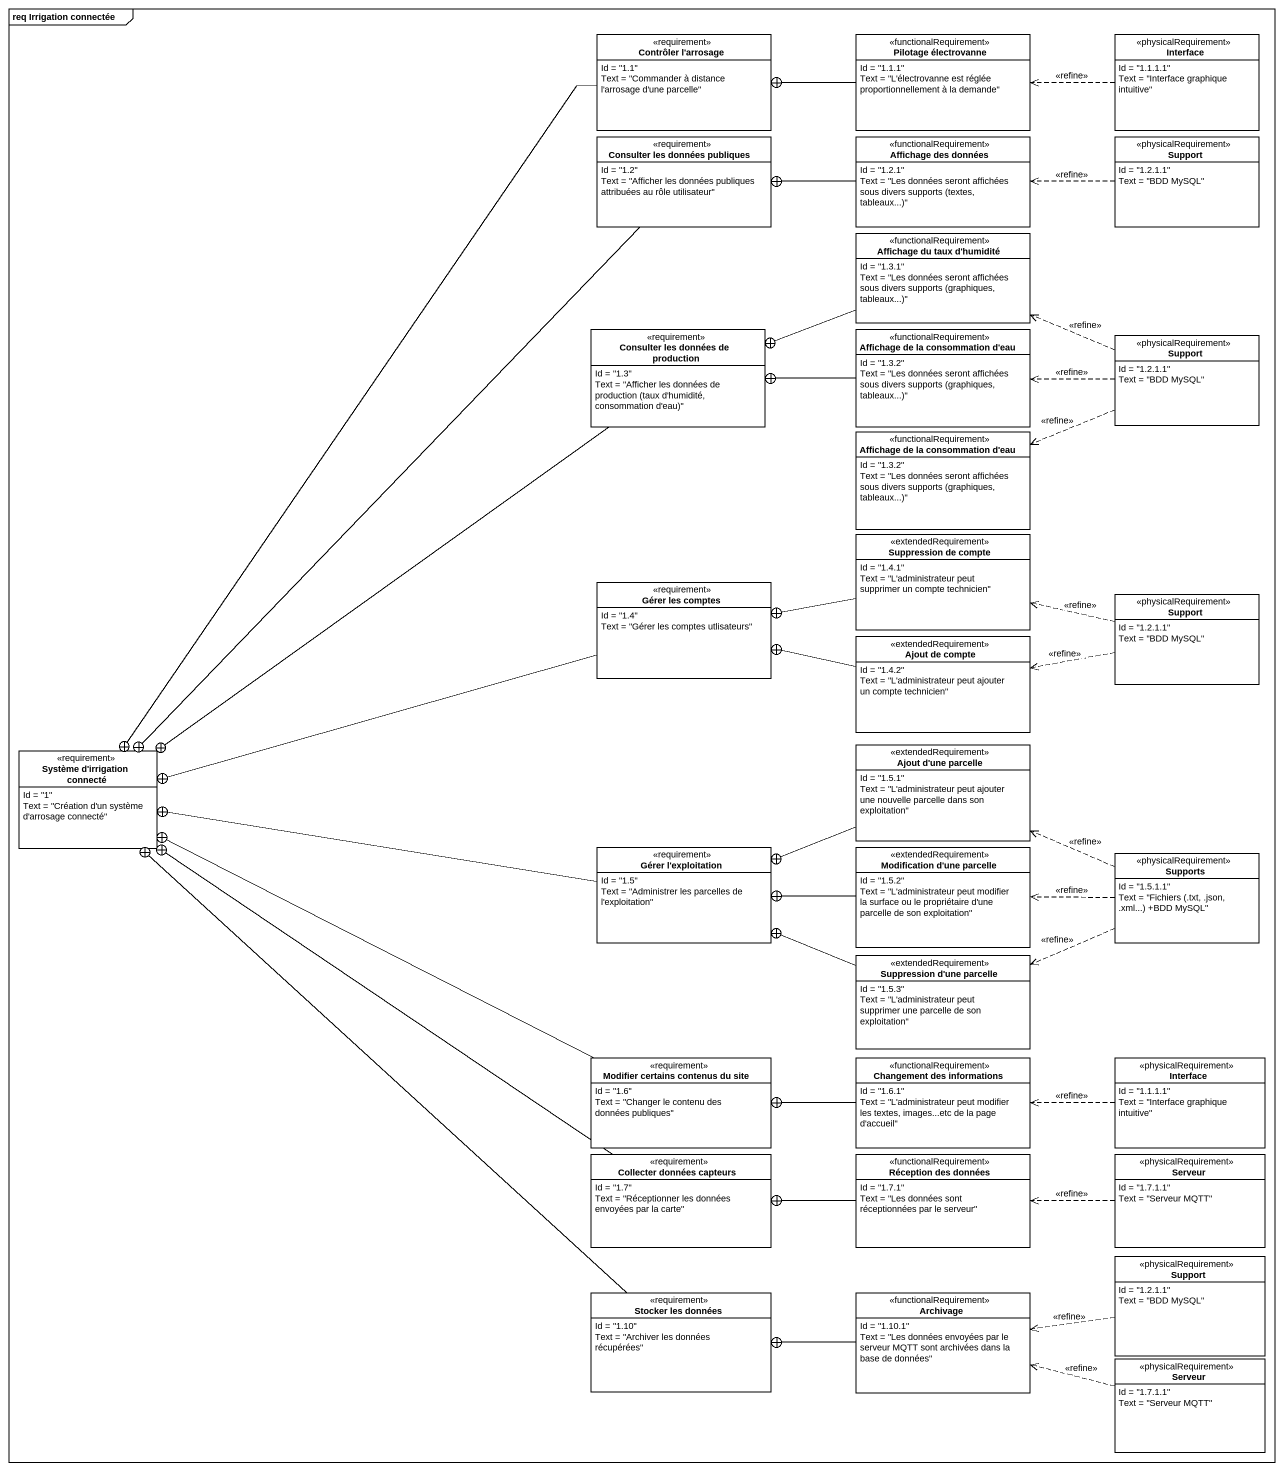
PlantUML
@startuml
mainframe req Irrigation connectée
hide circle
hide empty members
class "Contrôler l'arrosage" as Contrôler_l_arrosage <<requirement>> {
  Id = "1.1"
  Text = "Commander à distance l'arrosage d'une parcelle"
}
class "Pilotage électrovanne" as Pilotage_électrovanne <<functionalRequirement>> {
  Id = "1.1.1"
  Text = "L'électrovanne est réglée proportionnellement à la demande"
}
class "Interface" as Interface_ <<physicalRequirement>> {
  Id = "1.1.1.1"
  Text = "Interface graphique intuitive"
}
class "Consulter les données publiques" as Consulter_les_données <<requirement>> {
  Id = "1.2"
  Text = "Afficher les données publiques attribuées au rôle utilisateur"
}
class "Affichage des données" as Affichage_des_données <<functionalRequirement>> {
  Id = "1.2.1"
  {field} Text = "Les données seront affichées sous divers supports (textes, tableaux...)"
}
class Support <<physicalRequirement>> {
  Id = "1.2.1.1"
  Text = "BDD MySQL"
}
class "Affichage du taux d'humidité" as Affichage_du_taux_d_humidité <<functionalRequirement>> {
  Id = "1.3.1"
  {field} Text = "Les données seront affichées sous divers supports (graphiques, tableaux...)"
}
class "Consulter les données de production" as Consulter_les_données_de <<requirement>> {
  Id = "1.3"
  {field} Text = "Afficher les données de production (taux d'humidité, consommation d'eau)"
}
class "Affichage de la consommation d'eau" as Affichage_de_la <<functionalRequirement>> {
  Id = "1.3.2"
  {field} Text = "Les données seront affichées sous divers supports (graphiques, tableaux...)"
}
class "Support" as Support_2 <<physicalRequirement>> {
  Id = "1.2.1.1"
  Text = "BDD MySQL"
}
class "Affichage de la consommation d'eau" as Affichage_de_la_2 <<functionalRequirement>> {
  Id = "1.3.2"
  {field} Text = "Les données seront affichées sous divers supports (graphiques, tableaux...)"
}
class "Suppression de compte" as Suppression_de_compte <<extendedRequirement>> {
  Id = "1.4.1"
  Text = "L'administrateur peut supprimer un compte technicien"
}
class "Gérer les comptes" as Gérer_les_comptes <<requirement>> {
  Id = "1.4"
  Text = "Gérer les comptes utlisateurs"
}
class "Support" as Support_3 <<physicalRequirement>> {
  Id = "1.2.1.1"
  Text = "BDD MySQL"
}
class "Ajout de compte" as Ajout_de_compte <<extendedRequirement>> {
  Id = "1.4.2"
  Text = "L'administrateur peut ajouter un compte technicien"
}
class "Système d'irrigation connecté" as Système_d_irrigation <<requirement>> {
  Id = "1"
  Text = "Création d'un système d'arrosage connecté"
}
class "Ajout d'une parcelle" as Ajout_d_une_parcelle <<extendedRequirement>> {
  Id = "1.5.1"
  Text = "L'administrateur peut ajouter une nouvelle parcelle dans son exploitation"
}
class "Gérer l'exploitation" as Gérer_l_exploitation <<requirement>> {
  Id = "1.5"
  Text = "Administrer les parcelles de l'exploitation"
}
class "Modification d'une parcelle" as Modification_d_une_parcelle <<extendedRequirement>> {
  Id = "1.5.2"
  Text = "L'administrateur peut modifier la surface ou le propriétaire d'une parcelle de son exploitation"
}
class Supports <<physicalRequirement>> {
  Id = "1.5.1.1"
  {field} Text = "Fichiers (.txt, .json, .xml...) +BDD MySQL"
}
class "Suppression d'une parcelle" as Suppression_d_une_parcelle <<extendedRequirement>> {
  Id = "1.5.3"
  Text = "L'administrateur peut supprimer une parcelle de son exploitation"
}
class "Modifier certains contenus du site" as Modifier_certains_contenus <<requirement>> {
  Id = "1.6"
  Text = "Changer le contenu des données publiques"
}
class "Changement des informations" as Changement_des_informations <<functionalRequirement>> {
  Id = "1.6.1"
  Text = "L'administrateur peut modifier les textes, images...etc de la page d'accueil"
}
class "Interface" as Interface__2 <<physicalRequirement>> {
  Id = "1.1.1.1"
  Text = "Interface graphique intuitive"
}
class "Collecter données capteurs" as Collecter_données_capteurs <<requirement>> {
  Id = "1.7"
  Text = "Réceptionner les données envoyées par la carte"
}
class "Réception des données" as Réception_des_données <<functionalRequirement>> {
  Id = "1.7.1"
  Text = "Les données sont réceptionnées par le serveur"
}
class Serveur <<physicalRequirement>> {
  Id = "1.7.1.1"
  Text = "Serveur MQTT"
}
class "Support" as Support_4 <<physicalRequirement>> {
  Id = "1.2.1.1"
  Text = "BDD MySQL"
}
class "Stocker les données" as Stocker_les_données <<requirement>> {
  Id = "1.10"
  Text = "Archiver les données récupérées"
}
class Archivage <<functionalRequirement>> {
  Id = "1.10.1"
  Text = "Les données envoyées par le serveur MQTT sont archivées dans la base de données"
}
class "Serveur" as Serveur_2 <<physicalRequirement>> {
  Id = "1.7.1.1"
  Text = "Serveur MQTT"
}
Contrôler_l_arrosage --+ Système_d_irrigation
Pilotage_électrovanne -left-+ Contrôler_l_arrosage
Interface_ .left.> Pilotage_électrovanne : <<refine>>
Consulter_les_données --+ Système_d_irrigation
Affichage_des_données -left-+ Consulter_les_données
Support .left.> Affichage_des_données : <<refine>>
Affichage_du_taux_d_humidité -left-+ Consulter_les_données_de
Consulter_les_données_de --+ Système_d_irrigation
Affichage_de_la -left-+ Consulter_les_données_de
Support_2 .left.> Affichage_du_taux_d_humidité : <<refine>>
Support_2 .left.> Affichage_de_la : <<refine>>
Support_2 .left.> Affichage_de_la_2 : <<refine>>
Suppression_de_compte -left-+ Gérer_les_comptes
Gérer_les_comptes -left-+ Système_d_irrigation
Support_3 .left.> Suppression_de_compte : <<refine>>
Support_3 .left.> Ajout_de_compte : <<refine>>
Ajout_de_compte -left-+ Gérer_les_comptes
Ajout_d_une_parcelle -left-+ Gérer_l_exploitation
Gérer_l_exploitation -left-+ Système_d_irrigation
Modification_d_une_parcelle -left-+ Gérer_l_exploitation
Supports .left.> Ajout_d_une_parcelle : <<refine>>
Supports .left.> Modification_d_une_parcelle : <<refine>>
Supports .left.> Suppression_d_une_parcelle : <<refine>>
Suppression_d_une_parcelle -left-+ Gérer_l_exploitation
Modifier_certains_contenus -left-+ Système_d_irrigation
Changement_des_informations -left-+ Modifier_certains_contenus
Interface__2 .left.> Changement_des_informations : <<refine>>
Collecter_données_capteurs -up-+ Système_d_irrigation
Réception_des_données -left-+ Collecter_données_capteurs
Serveur .left.> Réception_des_données : <<refine>>
Support_4 .left.> Archivage : <<refine>>
Stocker_les_données -up-+ Système_d_irrigation
Archivage -left-+ Stocker_les_données
Serveur_2 .left.> Archivage : <<refine>>
@enduml
